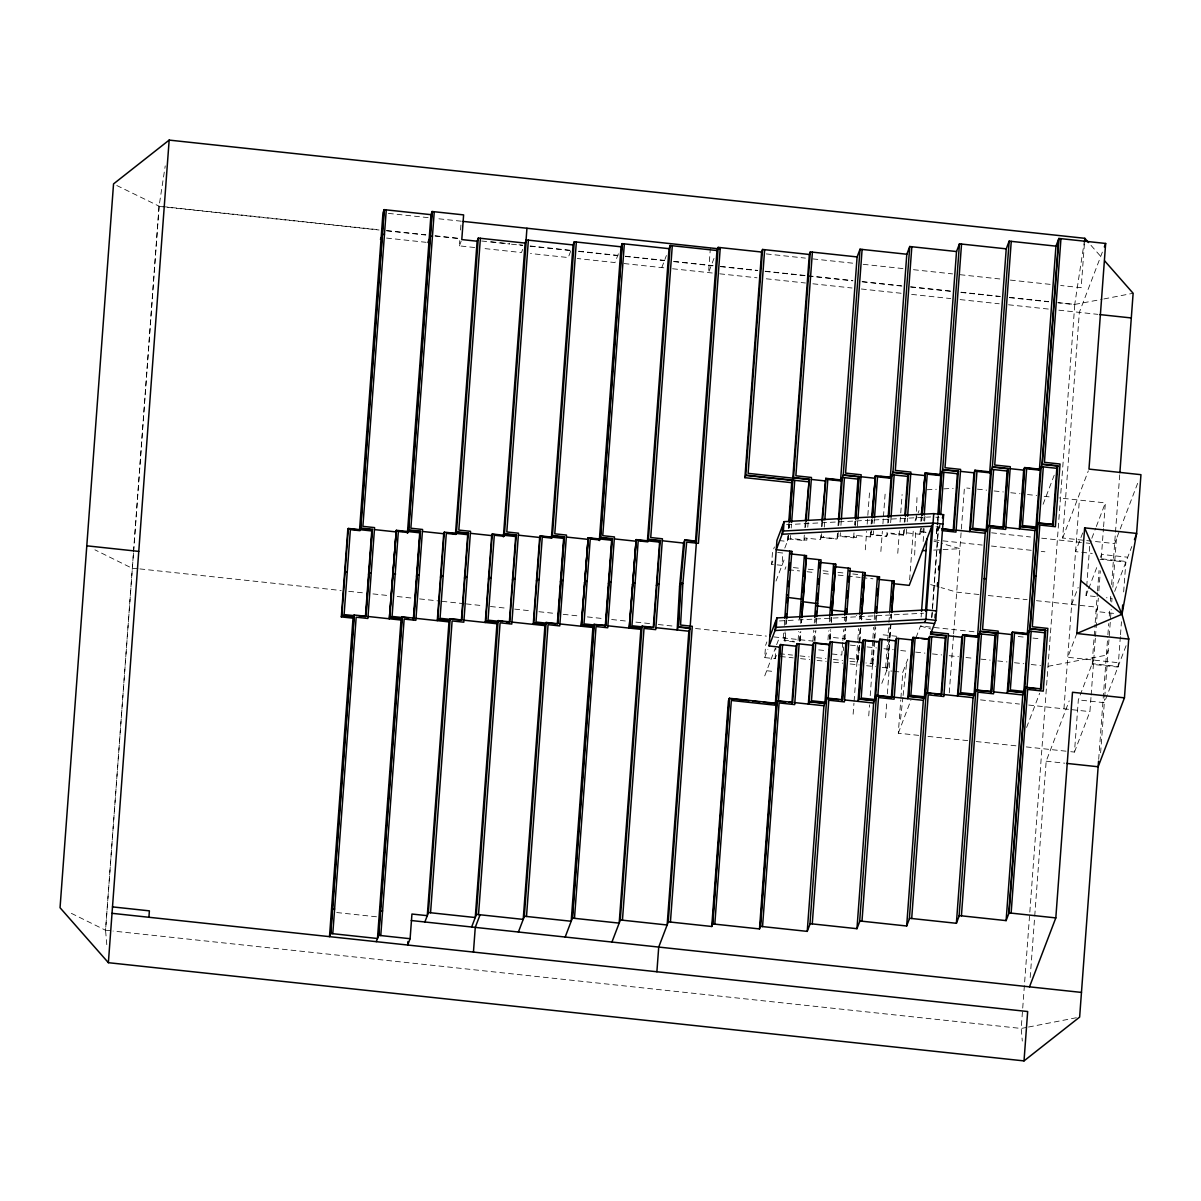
<?xml version="1.0" encoding="UTF-8"?>
<svg xmlns="http://www.w3.org/2000/svg" width="1201" height="1201" viewBox="0 0 1201 1201"><rect width="100%" height="100%" fill="white"/><g stroke="black" fill="none" stroke-linecap="round" stroke-linejoin="round"><path stroke-width="0.75" stroke-dasharray="5 3.75" d="M914.652 555.102L915.702 529.311M916.078 520.093L917.054 496.133M106.799 944.662L105.553 930.25L159.042 206.407L165.228 165.888M133.491 553.181L105.553 930.25L68.172 911.754M133.626 551.319L159.132 206.197L379.186 229.796M474.71 247.526L459.382 245.875L459.773 240.59M460.553 230.007L461.199 221.194L435.302 218.417M710.376 247.916L708.56 272.612L714.4 257.329M776.371 655.386L775.095 658.703L764.707 657.593L765.622 645.252L766.884 641.935M777.708 552.49L782.902 553.045L782.001 565.386L771.597 564.275L772.513 551.935L774.42 546.965M775.095 658.703L775.876 648.12M787.751 535.931L787.331 541.441L778.668 540.51M788.291 528.59L788.697 523.081M788.186 539.219L788.457 535.541M788.997 528.2L789.267 524.522M784.808 548.076L788.321 538.874L788.592 535.196M789.132 527.855L789.402 524.191M790.393 539.099L790.663 535.421M791.204 528.08L791.489 524.417M783.337 638.061L783.743 632.627M784.283 625.391L784.673 619.956M794.567 641.935L784.433 640.854L785.109 631.801M785.634 624.565L786.039 619.131M785.289 638.617L785.829 631.381M786.355 624.145L786.76 620.181M788.321 538.874L803.904 540.54L804.31 535.045M804.865 527.689L805.27 522.18M805.571 527.299L805.976 521.789M798.08 640.493L798.755 631.441M799.311 641.469L799.986 632.417M800.647 623.364L800.917 619.746M806.967 538.198L806.817 540.18L791.234 538.498M807.778 527.179L808.183 521.669M800.031 641.049L800.707 631.996M801.367 622.944L801.637 619.326M800.166 640.718L800.827 631.666M801.502 622.613L801.773 618.995M812.957 641.109L813.768 630.255M814.293 623.004L814.563 619.386M803.904 540.54L804.895 537.973L820.478 539.654L820.883 534.145M821.424 526.804L821.694 523.126M821.604 533.739L821.334 537.417L836.917 539.084L838.028 536.186L853.626 537.853L854.602 535.286L870.2 536.952L871.446 530.722M822.145 526.398L822.55 522.39M814.323 640.283L814.999 631.231M815.659 622.178L815.929 618.56M814.909 641.679L815.839 630.48M816.245 623.574L816.77 617.794M823.541 537.297L823.616 536.322M824.291 527.164L824.697 521.669M827.969 639.923L828.645 630.87M829.306 621.818L829.711 616.383M829.336 639.097L829.996 630.045M830.672 620.992L830.942 617.374M837.457 533.169L837.052 538.754L821.454 537.087L820.478 539.654M838.013 525.708L838.433 520.123M830.056 638.677L830.717 629.624M831.257 622.388L831.662 616.954M830.041 640.148L830.717 631.095M831.392 622.043L831.783 616.608M837.908 536.517L838.298 532.508M838.718 525.498L839.124 521.489M840.115 536.412L840.385 532.734M840.925 525.392L841.195 521.714M842.712 642.355L841.781 655.025L829.951 653.764M842.847 640.538L843.642 629.684M844.318 620.632L844.588 617.014M843.402 650.582L843.672 646.964M844.213 639.713L845.009 628.859M845.549 621.608L846.089 614.372M844.934 639.292L845.729 628.438M846.27 621.187L846.93 613.606M853.626 537.853L854.031 532.343M854.572 525.002L854.842 521.324M855.292 524.612L855.562 520.934M855.277 526.098L855.682 520.588M856.688 535.511L856.538 537.478L840.94 535.811M857.364 526.323L857.769 520.814M856.388 659.274L857.724 641.169M857.859 639.352L858.655 628.498M859.331 619.446L859.601 615.828M853.13 714.22L853.956 703.201M854.091 701.369L857.484 655.461M865.29 549.803L866.642 531.442M867.182 524.101L869.629 491.044M850.053 661.271L857.484 662.066L859.886 629.474M874.598 614.627L874.208 620.061L860.697 618.62L860.952 614.987M858.34 659.829L860.742 627.237M861.282 620.001L861.537 616.383M857.484 662.066L859 652.248M859.135 650.447L860.877 626.907M861.402 619.671L861.672 616.038L856.223 615.452M870.2 536.952L870.605 531.442M871.145 524.101L871.551 518.592M871.31 531.052L871.04 534.73L886.638 536.397L887.749 533.484L903.332 535.166L904.323 532.598L919.906 534.265L921.167 528.02M871.866 523.711L872.136 520.033M871.986 523.366L872.256 519.703M873.247 534.61L873.532 530.887M874.073 523.426L874.358 519.703M870.995 663.507L872.737 639.983M872.872 638.166L873.667 627.297M873.968 640.959L872.091 666.3L873.067 663.733L865.921 662.967M874.103 639.142L875.169 624.67M875.574 619.236L875.829 615.618M868.728 715.901L869.539 704.882M870.215 695.694L873.067 657.142M880.873 551.484L882.375 531.277M882.915 523.936L883.32 518.427M883.456 516.595L885.212 492.725M872.947 664.078L875.739 627.523M876.16 620.632L876.685 614.852M887.044 532.328L886.758 536.066L871.175 534.385M887.734 523.02L888.004 519.282M888.425 522.81L888.83 518.802M890.647 522.69L891.052 517.181M885.602 667.756L888.815 624.31M888.95 622.493L889.611 613.441M888.965 639.773L886.698 670.548L892.073 671.119M889.1 637.956L889.911 627.102M890.572 618.05L890.842 614.432M887.554 668.311L889.686 639.352M889.821 637.536L890.767 624.865M891.292 617.629L891.562 614.011M881.789 683.399L887.674 667.981L889.821 639.007M889.956 637.206L890.887 624.535M891.292 619.1L891.697 613.666M885.617 717.703L886.833 701.189M887.374 693.833L889.956 658.959M897.763 553.286L899.534 529.416M900.074 522.075L900.615 514.734M900.75 512.902L902.101 494.527M903.332 535.166L903.737 529.656M904.293 522.315L904.563 518.637M904.188 532.929L904.458 529.251M904.999 521.91L905.404 517.901M906.665 529.146L906.245 534.79L890.662 533.124M907.205 521.804L907.476 518.126M918.705 735.372L898.303 733.195L900.765 699.958M900.9 698.111L902.807 672.275L908.106 658.403M909.637 579.843L913.315 530.001M919.906 534.265L920.176 530.587M920.852 521.414L921.272 515.905M921.032 528.365L920.762 532.028L925.956 532.583M921.572 521.009L921.843 517.346M921.707 520.679L921.978 517M922.968 531.923L923.239 528.185M923.794 520.739L924.064 517.015M923.164 541.456L924.109 528.545M924.665 521.159L925.07 515.619M921.137 616.969L921.407 613.351M936.48 533.364L937.305 522.18M937.441 520.318L937.726 516.595M937.335 531.142L938.011 521.955M938.146 520.123L938.416 516.445M936.345 533.709L938.551 516.1M931.721 617.824L938.311 528.56L939.752 524.777M931.871 617.119L932.426 609.718M932.561 607.871L938.446 528.23M940.083 523.681L939.542 531.022L937.456 530.797M949.27 692.812L953.489 635.584M953.624 633.768L964.418 487.771L969.973 488.357M1058.006 302.607L1074.79 304.408L1021.21 1028.461L1022.306 1041.072M1030.188 977.509L1034.601 917.834M1034.737 915.973L1046.176 761.194L1069.205 700.889M1137.632 483.357L1114.633 543.588L1062.66 538.018L1079.339 312.38L1103.689 248.622M1084.413 243.803L1081.17 287.685L1060.663 285.493M1063.951 708.83L1079.369 500.096M1070.767 751.691L1074.475 752.081L1078.333 699.898L1092.174 663.673L1095.057 624.535M1095.327 596.537L1086.049 595.531L1086.59 588.085M1086.725 586.223L1089.757 545.224M1095.192 622.658L1097.399 592.844M1097.534 590.982L1099.05 570.475M1074.475 752.081L1089.923 711.623L1091.018 696.895M1091.154 695.049L1095.357 638.226M1095.492 636.395L1098.314 598.143M1098.855 590.847L1100.326 570.82M1101.272 558.06L1103.449 528.65M1103.584 526.804L1105.355 502.889L1058.982 497.905M1098.69 759.332L1107.757 636.59M1107.892 634.729L1108.718 623.559M1109.274 616.128L1109.829 608.682M1110.37 601.251L1110.925 593.804M1111.616 584.512L1119.737 474.59M1100.611 752.817L1104.59 698.967M1104.725 697.105L1111.195 609.507M1111.751 602.046L1112.021 598.323L1106.451 597.723M1112.847 587.184L1116.42 538.919M1120.353 636.635L1118.146 666.45L1092.174 663.673M1120.488 634.774L1121.464 621.728M1123.656 591.913L1125.862 562.083L1099.876 559.306M900.555 719.309L902.912 697.361M903.107 695.529L906.845 660.76M1084.533 240.155L1074.7 304.619L1057.916 302.817M116.797 185.509L159.132 206.197M459.382 245.875L461.184 241.146M522.675 249.388L521.474 252.54L481.901 248.292M570.655 251.249L568.253 257.554L530.512 253.516M618.365 253.816L615.017 262.569L577.246 258.515M661.781 267.598L666.39 255.543M771.597 564.275L772.874 560.957M776.011 581.059L784.463 558.9M784.974 569.379L785.949 566.797M764.707 657.593L767.874 649.306M764.737 675.878L775.351 648.105M776.627 644.742L778.488 639.878M784.433 640.854L785.424 638.286M860.697 618.62L861.672 616.038M915.057 520.994L919.035 510.59M916.048 637.596L920.476 626.021L975.797 631.951M898.303 733.195L910.883 700.243M1074.79 304.408L1102.083 299.304M1043.084 504.3L1054.208 475.176M1062.66 538.018L1088.331 470.822M1082.702 532.944L1075.556 551.634L1092.264 553.421M1091.829 538.303L1095.687 528.185M1096.333 526.488L1105.355 502.889M1048.038 666.315L1106.391 655.176L1108.163 650.507M1071.652 604.463L1078.138 587.484M1026.585 727.476L1039.676 693.217M1100.461 557.234L1101.542 554.412L1127.529 557.204M1086.049 595.531L1088.016 590.367M1088.676 588.64L1097.249 566.196M1076.832 633.512L1067.749 657.292L1119.722 662.862M1114.663 591.417L1131.807 546.53M1093.736 660.085L1092.114 664.318L1118.101 667.095M1126.073 645.703L1104.32 702.69L1078.333 699.898M1103.914 298.944L1133.128 293.269M1026.69 1027.395L1021.21 1028.461L113.014 931.045M1028.506 1027.035L1077.807 1017.457M926.977 489.768L936.33 489.272M943.821 488.867L953.189 488.372M786.595 524.657L930.64 516.94M933.702 550.088L941.194 549.683M943.07 549.593L959.914 548.677L944.271 544.158M779.479 620.947L796.308 620.031M798.185 619.941L923.524 613.216M388.388 213.388L429.763 217.816M766.283 253.921L805.406 258.11M812.867 258.906L853.851 263.304M863.174 264.31L904.158 268.709M913.481 269.7L952.603 273.903M960.049 274.699L1001.049 279.097M1010.356 280.088L1051.355 284.487M386.647 230.592L425.8 234.796M435.122 235.801L459.367 238.399M491.074 241.791L498.535 242.602M500.397 242.797L509.719 243.788M519.042 244.794L522.78 245.199M530.241 245.995L571.271 250.393M578.732 251.189L617.884 255.393M625.346 256.203L664.513 260.392M673.836 261.398L712.989 265.601M720.45 266.397L757.756 270.405M765.217 271.201L806.246 275.599M808.108 275.795L852.86 280.599M862.183 281.604L901.35 285.808M910.673 286.799L951.702 291.197M961.025 292.203L1000.193 296.407M1009.516 297.398L1048.668 301.601M159.042 206.407L379.096 230.007M386.557 230.817L425.724 235.021M435.047 236.012L459.292 238.609M481.661 241.011L509.644 244.013M511.506 244.208L522.69 245.409M530.151 246.22L571.181 250.619M578.642 251.414L617.809 255.618M625.256 256.413L664.423 260.617M673.746 261.623L712.914 265.811M720.375 266.622L757.666 270.615M765.127 271.426L806.156 275.825M808.018 276.02L852.785 280.824M862.108 281.815L903.137 286.228M910.583 287.024L951.612 291.423M960.935 292.428L1000.103 296.617M1009.425 297.623L1048.593 301.826M386.557 238.068L426.13 242.317M624.01 263.544L665.384 267.973M672.575 268.754L712.283 273.002M719.729 273.813L757.005 277.806M766.313 278.797L805.451 283.001M812.897 283.796L852.019 288M861.342 288.991L902.326 293.389M911.649 294.395L950.772 298.584M960.094 299.589L999.217 303.778M1008.54 304.784L1049.524 309.182M1058.847 310.173L1097.894 314.362M977.389 489.152L986.667 490.158M994.083 490.954L1003.345 491.945M1010.762 492.74L1020.039 493.731M1027.456 494.527L1036.733 495.518M1044.149 496.313L1051.566 497.109M935.804 517.196L939.092 517.541M935.984 526.849L939.692 527.239M991.621 532.809L1030.563 536.997M1041.687 538.183L1084.338 542.762M1086.184 542.957L1089.892 543.362M920.897 531.698L926.346 532.283M934.273 539.91L982.223 545.059M991.441 546.035L1032.004 550.388M1041.237 551.379L1044.915 551.784M1101.782 558.855L1125.907 561.437M793.381 567.593L800.797 568.388M808.228 569.199L815.644 569.995M823.075 570.79L830.492 571.586M837.923 572.382L845.339 573.177M852.77 573.973L858.34 574.573M788.637 569.769L799.641 570.94M806.982 571.736L814.323 572.517M823.481 573.508L830.822 574.288M838.163 575.084L845.504 575.864M847.336 576.06L860.171 577.441M862.003 577.636L873.007 578.822M978.95 594.525L956.702 592.138L941.059 587.604M988.228 595.516L1027.155 599.689M1036.433 600.68L1097.639 607.256L1096.018 611.489L1116.435 613.666M1018.208 636.5L1025.594 637.296M1032.965 638.076L1038.49 638.677M883.14 634.834L898.738 636.5M833.434 637.521L845.549 638.827M137.98 568.704L132.29 568.328L94.924 549.833M139.841 568.914L341.249 590.517M348.71 591.312L365.494 593.114M372.956 593.91L389.74 595.711M397.201 596.507L412.108 598.113M419.569 598.909L440.091 601.116M441.953 601.311L464.337 603.713M466.198 603.908L482.982 605.709M490.443 606.505L507.227 608.307M514.674 609.117L531.458 610.919M538.919 611.714L555.703 613.516M563.164 614.312L579.948 616.113M587.409 616.909L604.193 618.71M611.654 619.521L628.438 621.307M635.899 622.118L650.822 623.709M658.283 624.52L675.067 626.322M695.574 628.513L766.433 636.11M773.894 636.92L813.062 641.124M850.353 645.117L859.691 646.123M867.137 646.919L876.475 647.924M883.921 648.72L893.259 649.711M900.705 650.522L908.166 651.317M915.627 652.113L924.95 653.119M932.411 653.914L941.734 654.92M949.195 655.716L958.518 656.722M965.979 657.517L973.441 658.313M980.902 659.124L990.225 660.115M997.686 660.925L1007.008 661.916M1014.47 662.727L1023.792 663.718M1031.254 664.513L1040.576 665.519M783.713 640.208L794.116 641.334M818.722 649.876L825.477 650.612M849.632 658.538L858.46 659.499M779.524 653.704L792.525 655.1M799.941 655.896L809.219 656.887M816.65 657.683L825.928 658.673M833.359 659.469L842.637 660.475M780.38 656.467L793.215 657.848M800.557 658.628L809.729 659.619M817.07 660.4L826.243 661.391M833.569 662.171L842.742 663.162M850.083 663.943L859.255 664.934M866.582 665.714L875.469 666.66M882.225 667.396L887.674 667.981M893.859 671.314L902.807 672.275M766.703 670.743L771.898 671.299M980.511 699.883L1019.454 704.056M1028.717 705.047L1089.923 711.623M927.983 736.378L968.772 740.747M976.188 741.542L1016.992 745.926M1026.255 746.917L1068.905 751.496M1046.176 761.194L1064.732 763.19M336.715 912.535L378.09 916.963M105.553 930.25L111.228 930.625M933.853 541.126L942.53 543.648M930.64 584.587L939.317 587.094M920.476 626.021L930.895 629.039M1091.003 245.364L1102.158 258.035"/><path stroke-width="1.5" d="M684.66 540.24L696.475 541.156L684.795 539.895L683.579 543.062L679.586 586.418L677.169 629.955L678.37 626.802L680.787 583.266L682.874 583.491L680.562 625.045L692.286 626.306L670.428 922.053M1098.555 761.194L1079.639 1017.097L1024.018 1060.903L108.375 962.692L169.161 140.097L1084.818 238.308L1088.526 242.542M148.909 917.264L149.389 910.853L112.489 906.89M372.355 529.371L365.93 616.263L354.235 615.017L353.034 618.17L341.339 616.909L347.765 530.016L348.365 528.44L371.755 530.947L372.355 529.371L360.66 528.11L359.925 530.031L348.23 528.785M348.365 528.44L341.82 615.678L353.499 616.939M353.034 618.17L329.494 936.63L330.695 933.477L354.235 615.017M359.594 529.401L382.984 212.802L384.2 209.65L430.964 214.664L432.165 211.511L463.616 214.889L461.785 239.569L477.112 241.221L478.313 238.068L525.092 243.082L526.293 239.93L573.057 244.944L574.273 241.791L621.037 246.805L622.238 243.653L669.017 248.667L670.218 245.514L716.982 250.529L718.198 247.376L761.584 252.03L762.56 249.463L809.339 254.477L810.315 251.91L857.094 256.924L860.036 249.207L906.8 254.237L909.742 246.52L956.521 251.534L959.464 243.833L1006.228 248.847L1009.17 241.131L1055.949 246.145L1058.892 238.444L1105.656 243.458L1088.977 469.096L1140.95 474.68L1136.566 534.085L1134.45 539.609M360.06 529.701L359.985 530.677L350.377 529.656L344.102 614.582L353.71 615.603L353.634 616.593L341.94 615.332L341.339 616.909M330.575 933.823L354.115 615.362M384.065 209.995L360.525 528.455L372.22 529.716L365.795 616.608L359.114 615.888M360.66 528.11L384.2 209.65M332.782 933.702L356.172 617.209L367.866 618.47L374.577 527.614L362.882 526.368L386.272 209.875M365.464 616.038L371.755 530.947M396.345 530.302L389.319 618.785L396.345 530.302L419.719 532.809L420.32 531.232L408.64 529.986L407.424 533.139L430.964 214.664M420.32 531.232L413.91 618.14L402.215 616.879L401.014 620.031L377.474 938.506L330.695 933.477M408.025 531.563L407.965 532.538L398.342 531.518L392.066 616.443L401.689 617.464L401.614 618.455L389.92 617.209M378.54 935.684L402.08 617.224L408.76 617.93M432.045 211.856L408.505 530.317L420.2 531.578L413.775 618.47M376.273 941.659L378.675 935.339L402.215 616.879M408.64 529.986L432.165 211.511M380.762 935.564L404.152 619.07L415.831 620.332L422.557 529.476L410.862 528.23L434.252 211.736M419.719 532.809L413.309 619.716L413.91 618.14M407.965 941.494L407.709 945.022L410.111 938.717L411.943 914.036L427.271 915.672L448.979 621.893L450.18 618.74L461.875 620.001L450.06 619.085M449.189 533.034L455.885 533.754L456.605 531.848L468.3 533.094L467.699 534.67L444.31 532.163L443.709 533.739L437.284 620.647L437.885 619.07L449.579 620.317L449.654 619.326L440.046 618.305L446.322 533.379L455.93 534.4L456.005 533.424M444.31 532.163L437.764 619.401L449.459 620.662M455.539 533.124L477.112 241.221M428.352 912.865L450.18 618.74M478.313 238.068L456.485 532.178L468.165 533.439M430.559 912.745L452.116 620.947L463.811 622.193L470.522 531.337L458.827 530.091L480.4 238.278M461.409 619.761L467.699 534.67M461.754 620.332L468.3 533.094M525.092 243.082L503.384 536.862L504.585 533.709L516.28 534.955L515.679 536.532L492.29 534.025L491.689 535.601L485.264 622.508L485.865 620.932L497.559 622.178L497.634 621.187L488.011 620.166L494.302 535.241L503.91 536.277L503.985 535.286M492.29 534.025L485.744 621.262L497.424 622.523M506.387 621.833L509.855 621.863L498.16 620.602L496.959 623.754L475.251 917.534L428.472 912.52L424.869 921.978M473.449 952.078L475.266 927.382L480.085 914.772M525.903 242.347L526.939 228.25M476.317 914.727L498.16 620.602M526.293 239.93L504.45 534.04L516.145 535.301M478.523 914.607L500.096 622.809L511.791 624.055L518.502 533.214L506.807 531.953L528.38 240.155M509.254 623.439L515.679 536.532M509.719 622.193L516.28 534.955M540.135 536.231L551.829 537.478L552.565 535.571L564.245 536.817L563.644 538.393L540.27 535.886L539.654 537.463L533.244 624.37L533.845 622.794L545.539 624.04L545.599 623.064L535.991 622.028L542.267 537.102L551.89 538.138L551.95 537.147M540.27 535.886L533.709 623.124L545.404 624.385M564.245 536.817L557.834 623.724L546.14 622.463L544.939 625.616L523.216 919.396L476.452 914.381L471.633 927.007M551.484 536.847L573.057 244.944M524.297 916.588L546.14 622.463M574.273 241.791L552.43 535.901L564.125 537.162L557.834 623.724M526.503 916.468L548.061 624.67L559.756 625.916L566.482 535.076L554.787 533.814L576.345 242.017M557.354 623.484L563.644 538.393M588.235 537.748L581.209 626.231L588.235 537.748L611.624 540.255L612.225 538.679L600.53 537.432L599.794 539.339L596.462 538.994M612.225 538.679L605.799 625.586L594.105 624.325L592.904 627.477L571.196 921.257L524.432 916.243L518.397 932.021M599.329 540.585L621.037 246.805M599.93 539.009L599.854 540L590.246 538.964L583.971 623.889L593.579 624.925L593.504 625.901L581.809 624.655M572.276 918.45L593.985 624.67L605.799 625.586M622.118 243.983L600.41 537.763L612.09 539.024L605.679 625.916M565.176 937.035L572.397 918.104L594.105 624.325M600.53 537.432L622.238 243.653M574.483 918.33L596.041 626.532L607.736 627.778L614.447 536.937L602.752 535.676L624.325 243.878M605.199 627.162L611.624 540.255M636.215 539.609L629.189 628.093L636.215 539.609L659.604 542.116L660.205 540.54L648.51 539.294L647.774 541.216M660.205 540.54L653.779 627.447L642.085 626.186L640.884 629.339L619.176 923.119L572.397 918.104M647.444 540.57L669.017 248.667M647.909 540.87L647.834 541.861L638.211 540.825L631.936 625.751L641.559 626.787L641.484 627.763L629.789 626.517M620.241 920.311L642.085 626.186M670.218 245.514L648.375 539.624L660.07 540.885M622.448 920.191L644.021 628.393L655.716 629.639L662.427 538.799L650.732 537.538L672.29 245.74M653.314 627.207L659.604 542.116M656.887 971.759L658.718 947.064L668.341 921.828L711.743 926.481L712.718 923.914L729.397 698.276L776.161 703.291M678.37 626.802L690.065 628.048L688.849 631.216L667.14 924.995L620.377 919.966L611.94 942.049M695.409 542.432L716.982 250.529M668.221 922.173L690.065 628.048M690.2 626.081L696.34 543.137M696.355 541.501L718.198 247.376M720.27 247.601L698.412 543.347L686.687 542.101L682.874 583.491M711.743 926.481L728.422 700.844L729.397 698.276M806.111 521.459L809.234 479.229L793.636 477.548L791.684 482.682L744.905 477.668L761.584 252.03M712.463 924.59L729.262 698.622L749.049 700.738M762.56 249.463L745.761 475.446L792.525 480.46L789.417 522.69M714.805 924.139L731.334 700.468L776.026 705.272M764.647 249.688L748.118 473.344L792.81 478.148M812.672 645.312L808.333 704.071L809.309 701.504L824.907 703.17L829.245 644.412L813.647 642.745L812.672 645.312L797.074 643.646L796.098 646.213L780.515 644.532L779.524 647.114L769.135 645.988L776.942 540.33L784.073 521.639L933.747 513.623L943.611 514.674L935.804 620.347L930.505 634.233L946.088 635.899M775.741 621.142L775.035 630.525L924.71 622.493L934.573 623.559M782.857 524.867L782.151 534.235L931.826 526.218L925.536 611.264M769.135 645.988L776.266 627.312L776.957 617.93L926.632 609.898L936.495 610.964M786.76 618.71L791.834 551.379L776.251 549.713L783.382 531.022L784.073 521.639M775.321 704.026L779.524 647.114M788.832 521.249L791.684 482.682M763.446 702.285L776.041 703.636L780.38 644.877M712.718 923.914L759.497 928.928L780.515 644.532M789.537 522.345L809.339 254.477M760.218 927.037L777.017 701.069L785.679 701.985M759.497 928.928L760.473 926.361L777.152 700.723L792.735 702.39L789.147 702.36M810.315 251.91L793.516 477.893L809.099 479.559M778.383 701.684L782.587 644.757M791.624 522.57L794.732 480.34M784.808 618.14L789.763 551.154M762.545 926.587L779.089 702.915L794.672 704.597L799.16 643.856M812.401 252.135L795.873 475.791L811.456 477.473L808.318 519.838M786.175 617.314L786.445 613.696M787.24 602.842L787.646 597.407L803.109 599.419M788.457 586.538L788.847 581.104M789.658 570.25L790.183 562.999M791.894 703.125L796.098 646.213M805.406 520.348L809.234 479.229M792.615 702.735L797.074 643.646M799.686 618.77L804.37 555.402M801.728 608.892L802.118 603.457M802.929 592.588L803.334 587.169M804.13 576.3L804.535 570.865M801.773 617.524L806.321 555.958M801.893 617.179L806.456 555.628L790.858 553.946L791.834 551.379M814.698 617.584L818.977 559.651M821.829 521.294L825.808 478.328L841.391 479.995L838.433 520.123M813.647 642.745L809.174 701.834L824.772 703.516M822.55 520.889L825.808 478.328M816.064 616.744L816.47 611.324M817.265 600.455L817.806 593.219M818.466 584.166L818.872 578.732M819.683 567.863L820.073 562.443L835.671 564.11L831.918 614.807M816.785 616.323L821.064 559.861L805.466 558.195L806.456 555.628M815.734 642.97L811.456 700.738L824.967 702.18M824.832 519.838L827.804 479.529L841.316 480.985M829.711 616.383L833.584 563.885M760.473 926.361L807.237 931.375L823.916 705.738L826.858 698.036L842.456 699.703L846.795 640.944L862.378 642.625L863.369 640.043L878.952 641.724L874.613 700.483L859.03 698.802L858.039 701.369L862.378 642.625M840.55 480.7L857.094 256.924M831.738 606.505L832.143 601.07M832.939 590.216L833.344 584.782M834.155 573.928L834.545 568.493M831.798 615.137L835.671 564.11M825.748 700.934L830.221 641.844L845.819 643.511L846.795 640.944M839.124 520.003L842.381 477.428L857.964 479.094L858.94 476.527L843.357 474.86L841.27 480.34M809.924 924.35L826.738 698.366M860.036 249.207L843.222 475.191L858.82 476.872L855.697 519.102M828.09 698.982L832.308 642.07M841.331 519.883L844.453 477.653M812.266 923.899L828.795 700.228L844.393 701.894L848.867 641.169M862.108 249.433L845.579 473.104L861.177 474.77L857.904 518.982M844.723 615.197L848.191 568.133M846.48 608.937L846.089 614.372L847.065 611.804L831.467 610.123M847.29 598.083L847.816 590.832M848.491 581.779L848.897 576.36M846.93 612.135L850.278 568.358L834.68 566.677M841.601 700.438L845.819 643.511M855.112 517.661L857.964 479.094M846.66 641.289L842.456 699.703M855.818 518.757L858.94 476.527M859.721 614.011L862.798 572.367M861.763 604.133L862.168 598.698M862.964 587.829L863.369 582.41M861.672 614.567L864.885 572.592L849.287 570.925M861.808 614.236L864.885 572.592M871.686 516.76L875.514 475.626L891.112 477.307L888.139 517.421M872.406 516.37L875.394 475.971M859.03 698.802L863.369 640.043M872.391 517.856L875.514 475.626M865.441 640.268L861.177 698.036L874.688 699.492M874.493 517.841L877.526 476.842L891.037 478.283M874.733 612.825L877.421 576.615M876.099 612L876.505 606.565M877.3 595.696L877.841 588.46M876.685 613.381L879.492 576.84L863.909 575.159M807.237 931.375L810.195 923.674L856.959 928.688L873.637 703.05L876.58 695.334L923.344 700.348L926.286 692.647L941.884 694.313L934.828 693.908M890.271 478.013L906.8 254.237M875.469 698.246L879.943 639.157L895.526 640.824L896.516 638.256L912.099 639.923L913.075 637.356L928.673 639.022L924.335 697.781L908.737 696.115L907.761 698.682L912.099 639.923M888.845 517.301L892.088 474.74L907.686 476.407L908.662 473.84L905.404 516.4M859.646 921.662L876.445 695.679L890.301 697.165M909.742 246.52L892.943 472.503L908.526 474.17M877.811 696.295L882.014 639.367M891.052 517.181L894.175 474.95M861.988 921.197L878.516 697.541L894.099 699.207L898.588 638.482M911.829 246.745L895.3 470.417L910.883 472.083L907.611 516.295M889.746 611.639L892.028 580.849M891.788 601.746L892.178 596.327M891.697 612.195L893.979 581.419M891.833 611.849L894.099 581.074L878.516 579.407L879.492 576.84M891.322 697.736L895.526 640.824M904.833 514.959L907.686 476.407M896.516 638.256L892.163 697.015M921.407 514.073L925.235 472.939L940.818 474.605L937.861 514.734M921.978 515.514L925.1 473.284L940.698 474.95L942.785 469.471L958.368 471.137L953.909 530.241L941.779 528.935M908.737 696.115L913.075 637.356M922.113 515.169L925.235 472.939M915.162 637.581L910.883 695.349L924.395 696.79M924.215 515.139L927.232 474.155L940.743 475.596M921.542 611.534L926.887 539.114M933.747 513.623L925.926 619.281L924.71 622.493M856.959 928.688L859.901 920.987L906.665 926.001L923.344 700.348M939.978 475.311L956.521 251.534M925.175 695.559L929.529 636.8M938.551 514.613L941.674 472.383M925.31 695.214L929.649 636.455L945.247 638.136L946.223 635.554L930.64 633.888L930.775 631.906L948.445 633.813L943.821 696.52L928.223 694.839L911.694 918.51M938.687 514.268L941.809 472.038L957.392 473.719L958.368 471.137M909.352 918.96L926.166 692.977L931.36 693.547M959.464 243.833L942.65 469.816L958.248 471.483M927.517 693.608L931.736 636.68M940.758 514.493L943.881 472.263M961.536 244.058L945.007 467.714L960.605 469.396L955.966 532.103L942.109 530.617M934.994 618.005L935.264 614.296M937.32 586.478L937.591 582.77M938.551 569.799L938.822 566.091M939.783 553.121L940.053 549.412M941.029 695.049L945.247 638.136M953.189 530.632L957.392 473.719M941.749 694.658L946.223 635.554M961.821 637.236L957.467 695.995L958.458 693.412L974.041 695.094L978.38 636.335L962.797 634.668L961.821 637.236L948.31 635.779M973.966 472.819L969.627 531.578L970.603 528.995L986.186 530.677L990.54 471.918L974.942 470.252L973.966 472.819L960.455 471.362M962.797 634.668L958.323 693.758L973.921 695.424M974.942 470.252L970.468 529.341L986.066 531.007M906.665 926.001L909.622 918.285L956.386 923.299L973.065 697.661L976.008 689.944L991.591 691.626L995.944 632.867L980.346 631.201L978.26 636.68L962.662 634.999M977.539 637.055L985.21 533.244L988.153 525.528L1003.751 527.209L1008.089 468.45L992.491 466.784L990.405 472.263L985.21 471.693M989.699 472.624L1006.228 248.847M974.897 692.857L979.37 633.768L994.953 635.434L995.944 632.867M987.042 528.44L991.516 469.351L1007.114 471.017L1008.089 468.45M959.074 916.273L975.873 690.29L991.591 691.626M988.153 525.528L980.211 631.531L995.809 633.212L991.471 691.956M1009.17 241.131L992.371 467.114L1007.954 468.795L1003.616 527.539L988.033 525.873M977.239 690.905L981.442 633.993M989.384 526.488L993.602 469.576M961.416 915.823L977.944 692.151L993.527 693.818L998.166 631.11L982.568 629.444L990.089 527.734L1005.672 529.401L1010.311 466.694L994.728 465.027L1011.257 241.356M990.75 692.361L994.953 635.434M1002.895 527.945L1007.114 471.017M1012.503 631.966L1011.527 634.533L1007.189 693.292L1008.164 690.725L1012.503 631.966L1028.101 633.648L1023.762 692.392L1008.164 690.725M1024.663 467.549L1023.672 470.116L1019.334 528.875L1020.325 526.308L1024.663 467.549L1040.246 469.231L1035.908 527.975L1020.325 526.308M1012.383 632.311L1008.044 691.07L1023.627 692.737M1024.528 467.895L1020.189 526.654L1035.772 528.32M956.386 923.299L959.329 915.597L1006.108 920.612L1022.772 694.974L1025.714 687.257L1041.312 688.924L1045.651 630.18L1030.068 628.498L1027.966 633.978L1015.851 632.687M1027.26 634.353L1034.932 530.557L1037.874 522.84L1053.457 524.507L1039.481 523.366M1039.405 469.936L1055.949 246.145M1024.603 690.17L1029.077 631.065L1044.675 632.747L1045.651 630.18M1036.763 525.753L1041.237 466.649L1056.82 468.33L1057.796 465.763L1042.213 464.081L1040.126 469.561L1026.27 468.075M1008.78 913.571L1025.594 687.603M1037.739 523.171L1029.933 628.844L1045.516 630.51M1058.636 239.119L1042.078 464.427L1057.676 466.093M1006.108 920.612L1009.05 912.895L1025.714 687.257M1030.068 628.498L1037.874 522.84M1042.213 464.081L1058.892 238.444M1026.96 688.218L1031.164 631.291M1039.105 523.801L1043.309 466.874M1011.122 913.12L1027.651 689.449L1043.249 691.13L1047.872 628.423L1032.29 626.742L1039.811 525.032L1055.394 526.714L1060.033 464.006L1044.435 462.325L1060.963 238.669M1040.471 689.659L1044.675 632.747M1052.616 525.242L1056.82 468.33M1053.337 524.852L1057.796 465.763M1024.018 1060.903L1027.666 1011.527L112.023 913.315M1084.548 241.971L1084.818 238.308M1029.497 986.832L1055.814 917.909L1072.493 692.271L1124.451 697.841L1128.715 638.782M1076.832 633.512L1084.638 527.855L1136.611 533.424L1122.004 614.266L1128.805 639.097L1076.832 633.512L1122.004 614.266L1122.695 604.959M1119.872 472.729L1133.128 293.269L1104.635 260.857M684.795 539.895L680.667 583.596L678.235 627.132L689.929 628.393M380.462 239.359L381.167 237.498M427.931 242.512L429.147 239.359M345.017 572.231L347.239 572.111M368.542 574.393L369.142 572.817L371.214 573.042M392.532 575.324L393.132 573.748L395.624 574.018M416.507 576.255L417.122 574.678L419.194 574.904M440.497 577.186L441.097 575.609L443.184 575.834M464.487 578.116L465.087 576.54L467.174 576.765M488.477 579.047L489.077 577.471L491.149 577.696M512.467 579.993L513.067 578.402L515.139 578.627M536.457 580.924L537.057 579.347L539.129 579.558M560.432 581.854L561.032 580.278L563.119 580.488M584.422 582.785L585.022 581.209L587.109 581.419M608.412 583.716L609.012 582.14L611.099 582.35M632.402 584.647L633.002 583.07L635.074 583.296M656.392 585.578L656.992 584.001L659.064 584.226M679.586 586.418L680.787 583.266M744.905 477.668L745.896 475.101L808.243 481.796M769.826 636.605L776.957 617.93M788.502 595.171L786.55 594.615M776.041 703.636L777.152 700.723M817.716 603.653L802.253 601.641M832.323 607.901L816.86 605.889M890.977 477.638L893.064 472.158L924.245 475.506M830.221 641.844L829.11 644.757L816.98 643.451M894.099 581.074L893.124 583.641L909.232 585.382L933.042 523.005L942.92 524.056M878.832 642.055L879.943 639.157M942.38 517.901L943.611 514.674M953.909 530.241L941.899 528.605M929.649 636.455L928.538 639.367L921.617 638.617M1104.35 246.911L1105.656 243.458M984.129 578.702L986.336 578.582M1033.836 576.015L1036.043 575.895M1124.451 697.841L1098.134 766.763L1066.593 763.386M169.161 140.097L113.54 183.903L60.05 907.731L108.375 962.692M783.382 531.022L933.042 523.005M922.473 550.689L926.226 550.493M776.266 627.312L925.926 619.281L935.804 620.347M463.031 221.389L719.699 248.922M430.348 236.207L432.42 236.417M382.368 234.33L384.455 234.555M1099.756 314.572L1131.312 317.95M1040.171 470.207L1026.66 468.765L1022.471 525.543L1035.983 526.999M1010.161 468.675L1023.672 470.116M974.822 470.582L981.742 471.332M990.465 472.909L976.953 471.453L972.75 528.23L986.261 529.686M880.588 476.527L889.25 477.458M861.027 476.752L874.538 478.208M825.672 478.659L836.061 479.784M811.306 479.439L824.817 480.895M1005.822 527.434L1034.932 530.557M956.116 530.121L985.21 533.244M662.276 540.765L683.579 543.062M646.108 541.035L636.08 539.955L629.654 626.847L641.349 628.108M614.296 538.904L635.614 541.186M593.114 538.633L588.115 538.093L581.689 624.985L593.384 626.246M566.332 537.042L587.634 539.324M518.352 535.181L539.654 537.463M492.155 534.37L498.835 535.076M470.387 533.319L491.689 535.601M422.407 531.458L443.709 533.739M402.89 531.352L396.21 530.647L389.785 617.539L401.479 618.8M374.427 529.596L395.745 531.878M1028.026 634.623L1014.515 633.182L1010.311 689.959L1023.822 691.416M998.016 633.092L1011.527 634.533M978.305 637.326L964.793 635.869L960.605 692.647L974.116 694.103M86.802 545.824L138.761 551.394M918.149 638.256L912.955 637.701L908.617 696.445L924.2 698.126M877.09 641.874L863.234 640.388L858.895 699.147L874.478 700.814M655.851 627.673L688.849 631.216M641.95 626.532L651.978 627.613M607.886 625.811L640.884 629.339M559.906 623.95L592.904 627.477M546.005 622.809L556.033 623.874M511.926 622.088L544.939 625.616M498.025 620.947L503.039 621.487M463.961 620.211L496.959 623.754M415.981 618.35L448.979 621.893M368.001 616.488L401.014 620.031M1029.062 687.963L1035.983 688.713M993.677 691.851L1022.772 694.974M943.956 694.538L973.065 697.661M844.528 699.928L873.637 703.05M828.465 698.562L838.853 699.673M794.822 702.615L823.916 705.738M752.652 701.129L759.843 701.894M1009.05 912.895L1055.814 917.909M380.507 910.658L382.579 910.883M332.527 908.797L334.599 909.022M411.237 920.521L1081.47 992.416M378.675 935.339L410.111 938.717M1080.735 580.683L1122.004 614.266L1084.638 527.855"/></g></svg>
